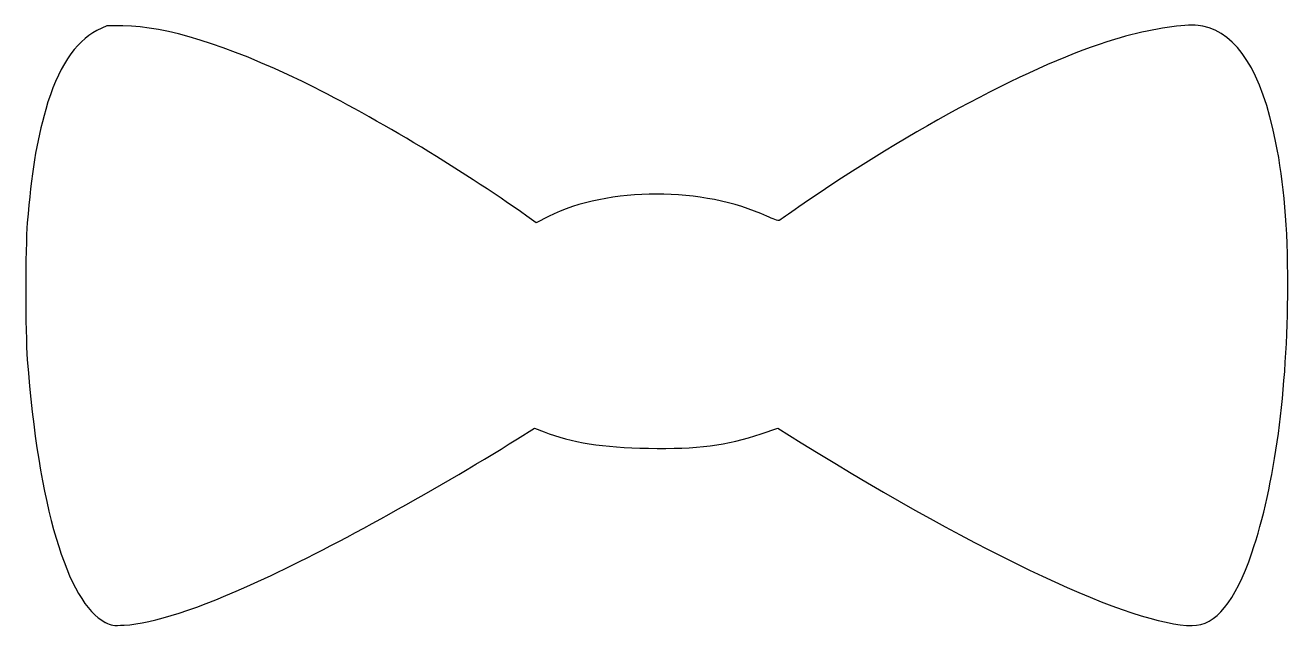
# Model space of a CAD drawing. Extents: x 22 to 368, y 184 to 348.
import ezdxf

# ---------------------------------------------------------------- set-up
doc = ezdxf.new("R2010")
doc.units = 0
doc.layers.get('0').update_dxf_attribs({"linetype": 'CONTINUOUS'})

msp = doc.modelspace()

# ---------------------------------------------------------------- linework, layer by layer
at = {"color": 1}
for points in [[(49.202577, 348.191667), (44.77687, 348.233007), (42.105131, 346.913398)], [(341.443677, 348.376875), (341.443677, 348.376875)], [(165.54428, 296.155291), (162.102492, 294.43991), (159.547058, 296.264432)], [(157.018632, 235.354591), (161.717742, 238.281546), (164.293573, 237.282191)], [(223.629691, 236.733182), (228.178871, 238.267765), (234.565802, 234.309488)], [(44.383853, 185.243061), (44.384406, 185.243061)]]:
    msp.add_lwpolyline(points, dxfattribs=at)
for points in [[(42.105131, 346.913398), (36.097441, 343.94694), (31.296745, 336.569312), (28.090482, 325.37466)], [(98.254673, 332.983086), (77.184527, 343.112437), (61.165173, 348.079204), (49.202577, 348.191667)], [(341.443677, 348.376875), (336.425512, 348.371597), (328.149797, 346.907352), (320.225759, 344.524982)], [(344.352993, 348.140404), (343.58628, 348.301228), (342.601719, 348.378094), (341.443677, 348.376875)], [(364.256292, 316.675381), (360.438446, 335.619155), (353.766826, 346.165825), (344.352993, 348.140404)], [(320.225759, 344.524982), (298.377666, 337.956311), (264.845995, 320.15962), (233.942379, 298.731119)], [(159.547058, 296.264432), (141.817804, 308.924229), (115.484907, 324.699751), (98.254673, 332.983086)], [(28.090482, 325.37466), (25.526165, 316.421375), (24.135812, 307.863779), (23.063398, 294.434395)], [(367.549797, 277.148284), (367.559195, 293.699864), (366.623685, 304.928688), (364.256292, 316.675381)], [(225.195144, 296.183403), (207.919642, 304.278981), (181.818949, 304.266583), (165.54428, 296.155291)], [(233.942379, 298.731119), (231.201324, 296.830482), (228.778522, 295.167236), (228.558107, 295.035221)], [(23.063398, 294.434395), (22.500385, 287.383993), (22.495956, 264.553782), (23.056232, 257.039951)], [(228.558107, 295.035221), (228.337691, 294.9032), (226.824328, 295.419947), (225.195144, 296.183403)], [(357.754146, 204.248964), (364.011351, 222.501161), (367.53371, 248.715493), (367.549797, 277.148284)], [(23.056232, 257.039951), (26.010961, 217.414382), (33.995134, 190.536093), (44.383853, 185.243061)], [(86.08384, 196.382019), (104.569249, 204.807188), (133.485983, 220.694673), (157.018632, 235.354591)], [(164.293573, 237.282191), (171.750372, 234.388279), (180.314253, 233.041605), (192.799118, 232.80026)], [(192.799118, 232.80026), (206.213795, 232.54094), (214.232482, 233.563733), (223.629691, 236.733182)], [(234.565802, 234.309488), (283.925066, 203.721747), (325.404367, 184.345354), (341.469049, 184.371036)], [(341.469049, 184.371036), (347.898776, 184.381366), (353.133688, 190.771275), (357.754146, 204.248964)], [(49.57134, 184.484589), (57.377096, 184.896435), (69.677856, 188.904592), (86.08384, 196.382019)], [(44.384406, 185.243061), (46.09003, 184.374042), (46.457554, 184.320307), (49.57134, 184.484589)]]:
    msp.add_open_spline(points, degree=3, dxfattribs=at)

doc.saveas('drawing.dxf')
